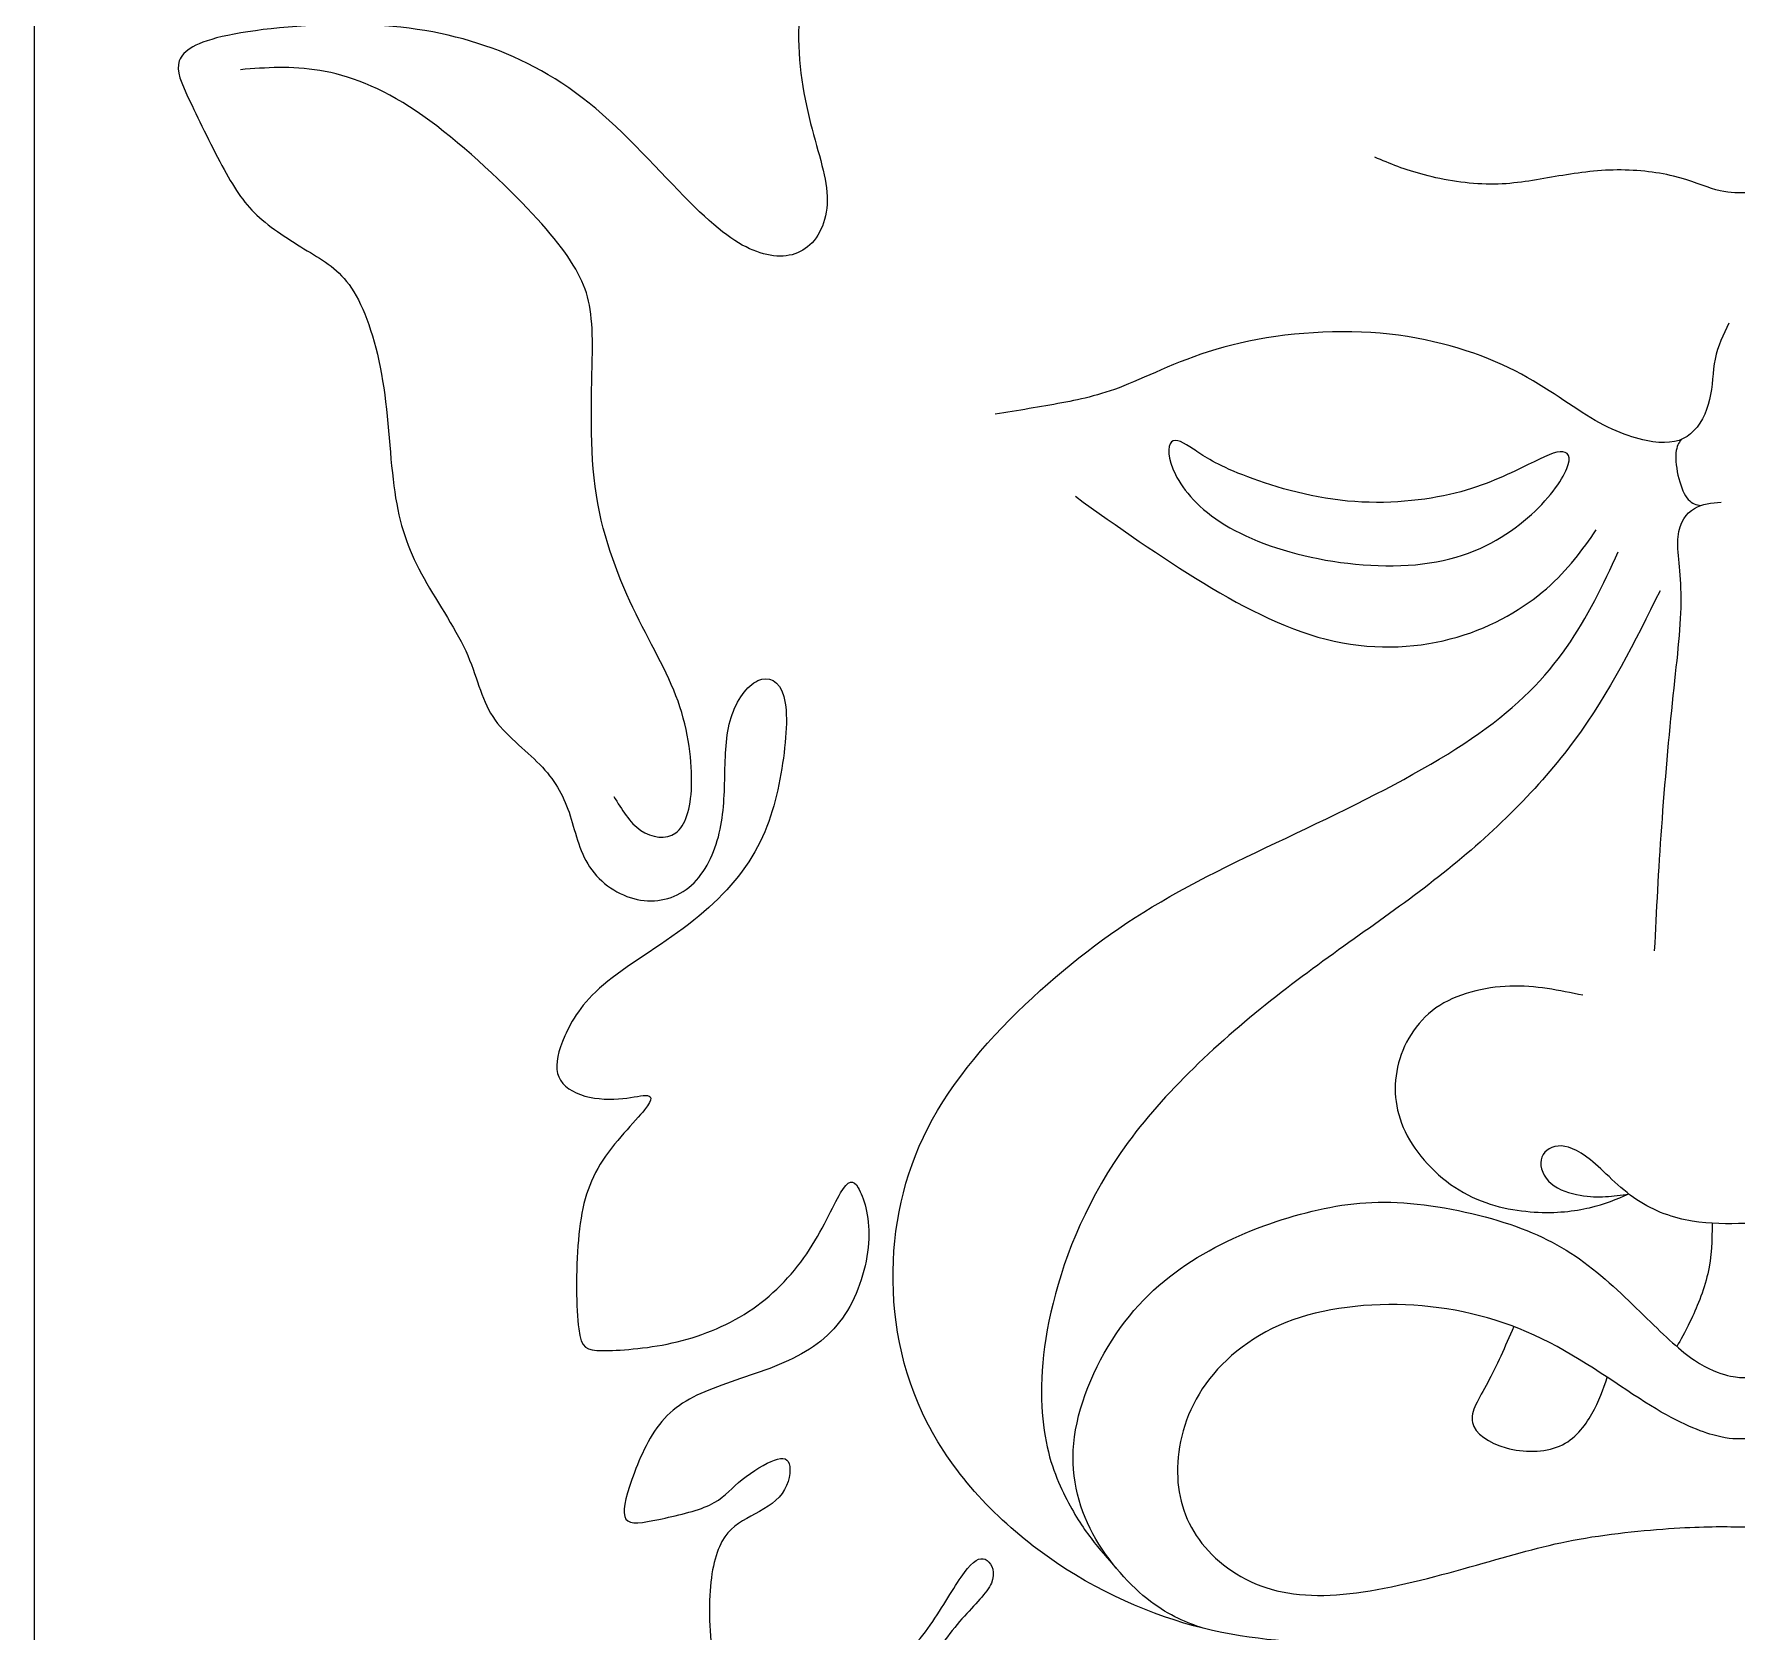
# Model space of a CAD drawing. Extents: x 0 to 176, y -12 to 176.
# Drawn here: x 0 to 30.81, y 119.7 to 148.48 of the extents above; entities that cross this region are included whole.
import ezdxf

# ---------------------------------------------------------------- set-up
doc = ezdxf.new("R2010")
doc.units = 0
doc.header["$MEASUREMENT"] = 0
doc.layers.add('LAYER_1', color=7, linetype='CONTINUOUS')

msp = doc.modelspace()

# ---------------------------------------------------------------- linework, layer by layer
at = {"layer": 'LAYER_1'}
msp.add_lwpolyline([(0, 0), (176.477, 0), (176.477, 176.477), (0, 176.477), (0, 0)], close=True, dxfattribs=at)
for points, knots in [([(14.3353, 150.8478), (14.0959, 150.1981), (13.8563, 149.5482), (13.7872, 148.8845), (13.7872, 148.8845), (13.7179, 148.2208), (13.8191, 147.5431), (13.9557, 146.9754), (13.9557, 146.9754), (14.0924, 146.4078), (14.2649, 145.9498), (14.2798, 145.5546), (14.2798, 145.5546), (14.2946, 145.1594), (14.1518, 144.8264), (13.929, 144.6452), (13.929, 144.6452), (13.706, 144.4639), (13.4029, 144.434), (13.073, 144.538), (13.073, 144.538), (12.743, 144.6421), (12.3863, 144.8799), (11.8899, 145.3674), (11.8899, 145.3674), (11.3936, 145.8548), (10.7575, 146.5919), (10.1126, 147.1359), (10.1126, 147.1359), (9.4677, 147.6798), (8.8136, 148.0305), (8.1181, 148.2683), (8.1181, 148.2683), (7.4227, 148.5061), (6.6856, 148.631), (5.8475, 148.6488), (5.8475, 148.6488), (5.0093, 148.6667), (4.0698, 148.5773), (3.4873, 148.4556), (3.4873, 148.4556), (2.9048, 148.3337), (2.6788, 148.1791), (2.6134, 147.9979), (2.6134, 147.9979), (2.548, 147.8166), (2.6433, 147.6085), (2.8097, 147.2578), (2.8097, 147.2578), (2.976, 146.9071), (3.2139, 146.4136), (3.419, 146.0391), (3.419, 146.0391), (3.624, 145.6646), (3.7964, 145.409), (4.058, 145.1743), (4.058, 145.1743), (4.3195, 144.9395), (4.6704, 144.7253), (4.9734, 144.5411), (4.9734, 144.5411), (5.2766, 144.3569), (5.5323, 144.2021), (5.7551, 143.8367), (5.7551, 143.8367), (5.9781, 143.4711), (6.1683, 142.8944), (6.2752, 142.2317), (6.2752, 142.2317), (6.3823, 141.5688), (6.4061, 140.8197), (6.4923, 140.2313), (6.4923, 140.2313), (6.5784, 139.6428), (6.7272, 139.2148), (6.9738, 138.7571), (6.9738, 138.7571), (7.2205, 138.2993), (7.5654, 137.8118), (7.7705, 137.366), (7.7705, 137.366), (7.9755, 136.9203), (8.0409, 136.5158), (8.2578, 136.183), (8.2578, 136.183), (8.4748, 135.8502), (8.8434, 135.5885), (9.1049, 135.3211), (9.1049, 135.3211), (9.3664, 135.0536), (9.5212, 134.7801), (9.631, 134.4591), (9.631, 134.4591), (9.741, 134.1382), (9.8064, 133.7695), (10.0026, 133.4753), (10.0026, 133.4753), (10.1987, 133.1811), (10.5257, 132.9611), (10.8586, 132.8897), (10.8586, 132.8897), (11.1914, 132.8184), (11.5304, 132.8957), (11.789, 133.1066), (11.789, 133.1066), (12.0475, 133.3176), (12.2259, 133.6626), (12.3209, 134.0191), (12.3209, 134.0191), (12.4161, 134.3758), (12.428, 134.7445), (12.4368, 135.1131), (12.4368, 135.1131), (12.4457, 135.4816), (12.4518, 135.8502), (12.5498, 136.1652), (12.5498, 136.1652), (12.648, 136.4803), (12.8382, 136.7419), (13.0313, 136.831), (13.0313, 136.831), (13.2245, 136.9203), (13.4208, 136.8368), (13.501, 136.5456), (13.501, 136.5456), (13.5813, 136.2543), (13.5455, 135.755), (13.4623, 135.2468), (13.4623, 135.2468), (13.3791, 134.7386), (13.2482, 134.2212), (12.9778, 133.7457), (12.9778, 133.7457), (12.7074, 133.2702), (12.2971, 132.8362), (11.7829, 132.441), (11.7829, 132.441), (11.2688, 132.0456), (10.6506, 131.6889), (10.2523, 131.3531), (10.2523, 131.3531), (9.854, 131.0172), (9.6757, 130.7021), (9.5568, 130.4317), (9.5568, 130.4317), (9.4379, 130.1613), (9.3784, 129.9352), (9.4259, 129.757), (9.4259, 129.757), (9.4734, 129.5787), (9.6282, 129.4478), (9.8362, 129.3735), (9.8362, 129.3735), (10.0442, 129.2992), (10.3057, 129.2813), (10.5197, 129.2961), (10.5197, 129.2961), (10.7337, 129.3111), (10.9002, 129.3587), (11.0071, 129.3587), (11.0071, 129.3587), (11.1141, 129.3587), (11.1619, 129.3111), (10.9924, 129.1001), (10.9924, 129.1001), (10.823, 128.889), (10.4365, 128.5145), (10.1929, 128.1193), (10.1929, 128.1193), (9.9492, 127.7239), (9.8479, 127.3078), (9.8005, 126.7549), (9.8005, 126.7549), (9.7529, 126.2021), (9.7588, 125.5124), (9.8063, 125.1529), (9.8063, 125.1529), (9.8539, 124.7933), (9.9432, 124.7635), (10.2315, 124.7635), (10.2315, 124.7635), (10.5198, 124.7635), (11.0072, 124.7933), (11.4886, 124.9002), (11.4886, 124.9002), (11.9702, 125.0072), (12.4459, 125.1915), (12.8619, 125.4649), (12.8619, 125.4649), (13.278, 125.7384), (13.6347, 126.101), (13.9111, 126.5081), (13.9111, 126.5081), (14.1876, 126.9154), (14.3837, 127.3673), (14.5233, 127.602), (14.5233, 127.602), (14.663, 127.8369), (14.7464, 127.8547), (14.8415, 127.6942), (14.8415, 127.6942), (14.9365, 127.5337), (15.0437, 127.1948), (15.0289, 126.7788), (15.0289, 126.7788), (15.0139, 126.3627), (14.8771, 125.8691), (14.6453, 125.4858), (14.6453, 125.4858), (14.4135, 125.1024), (14.0864, 124.8289), (13.6645, 124.6208), (13.6645, 124.6208), (13.2424, 124.4128), (12.7251, 124.2701), (12.3031, 124.1126), (12.3031, 124.1126), (11.8811, 123.955), (11.554, 123.7826), (11.3045, 123.4885), (11.3045, 123.4885), (11.0548, 123.1942), (10.8823, 122.7779), (10.7635, 122.4392), (10.7635, 122.4392), (10.6446, 122.1004), (10.5792, 121.8388), (10.6565, 121.7288), (10.6565, 121.7288), (10.7337, 121.6188), (10.9537, 121.6605), (11.2508, 121.7228), (11.2508, 121.7228), (11.5481, 121.7852), (11.9227, 121.8685), (12.1633, 121.9814), (12.1633, 121.9814), (12.4041, 122.0943), (12.5113, 122.2371), (12.6835, 122.3857), (12.6835, 122.3857), (12.856, 122.5342), (13.0937, 122.689), (13.269, 122.7662), (13.269, 122.7662), (13.4444, 122.8435), (13.5575, 122.8435), (13.596, 122.7246), (13.596, 122.7246), (13.6347, 122.6057), (13.599, 122.3679), (13.4684, 122.1895), (13.4684, 122.1895), (13.3376, 122.0112), (13.1115, 121.8923), (12.9065, 121.7794), (12.9065, 121.7794), (12.7015, 121.6665), (12.5171, 121.5593), (12.3863, 121.3246), (12.3863, 121.3246), (12.2555, 121.0898), (12.1783, 120.7272), (12.1635, 120.2636), (12.1635, 120.2636), (12.1485, 119.7998), (12.1962, 119.235), (12.2644, 118.92), (12.2644, 118.92), (12.3328, 118.6049), (12.422, 118.5396), (12.74, 118.5396), (12.74, 118.5396), (13.058, 118.5396), (13.6049, 118.6049), (14.1131, 118.694), (14.1131, 118.694), (14.6215, 118.7833), (15.0911, 118.8963), (15.4478, 119.1191), (15.4478, 119.1191), (15.8045, 119.342), (16.0483, 119.675), (16.2622, 120.0049), (16.2622, 120.0049), (16.4763, 120.3347), (16.6605, 120.6618), (16.8091, 120.84), (16.8091, 120.84), (16.9576, 121.0183), (17.0707, 121.0483), (17.1598, 120.9829), (17.1598, 120.9829), (17.249, 120.9175), (17.3143, 120.7568), (17.2371, 120.5756), (17.2371, 120.5756), (17.1598, 120.3943), (16.9398, 120.1921), (16.7081, 119.9306), (16.7081, 119.9306), (16.4763, 119.6691), (16.2325, 119.348), (16.0394, 118.8576), (16.0394, 118.8576), (15.8462, 118.3671), (15.7034, 117.7073), (15.6025, 117.1961), (15.6025, 117.1961), (15.5014, 116.6849), (15.4419, 116.3222), (15.5191, 116.1262), (15.5191, 116.1262), (15.5964, 115.93), (15.8105, 115.9001), (16.1374, 115.9238), (16.1374, 115.9238), (16.4643, 115.9477), (16.9043, 116.0251), (17.2697, 116.1914), (17.2697, 116.1914), (17.6353, 116.3579), (17.9268, 116.6136), (18.1555, 116.8186), (18.1555, 116.8186), (18.3843, 117.0237), (18.5509, 117.1783), (18.7232, 117.2289), (18.7232, 117.2289), (18.8956, 117.2794), (19.0739, 117.2258), (19.1186, 117.0653), (19.1186, 117.0653), (19.1632, 116.9049), (19.0739, 116.6372), (18.8778, 116.3431), (18.8778, 116.3431), (18.6817, 116.0488), (18.3785, 115.7278), (18.1468, 115.3563), (18.1468, 115.3563), (17.9149, 114.9848), (17.7542, 114.5627), (17.7156, 114.1497), (17.7156, 114.1497), (17.677, 113.7365), (17.7603, 113.3321), (17.9237, 112.9607), (17.9237, 112.9607), (18.0872, 112.5892), (18.3309, 112.2501), (18.533, 112.0779), (18.533, 112.0779), (18.735, 111.9054), (18.8957, 111.8995), (19.288, 112.0362), (19.288, 112.0362), (19.6803, 112.1729), (20.3046, 112.4525), (20.893, 112.8388), (20.893, 112.8388), (21.4815, 113.2252), (22.0344, 113.7186), (22.388, 114.1555), (22.388, 114.1555), (22.7417, 114.5924), (22.8964, 114.9729), (22.9469, 115.383), (22.9469, 115.383), (22.9974, 115.7932), (22.9439, 116.2331), (22.9587, 116.5094), (22.9587, 116.5094), (22.9736, 116.7859), (23.0569, 116.8989), (23.1906, 116.9375), (23.1906, 116.9375), (23.3243, 116.9762), (23.5086, 116.9404), (23.6036, 116.7383), (23.6036, 116.7383), (23.6988, 116.5362), (23.7049, 116.1677), (23.6069, 115.7248), (23.6069, 115.7248), (23.5087, 115.282), (23.3065, 114.7646), (23.1491, 114.304), (23.1491, 114.304), (22.9915, 113.8434), (22.8785, 113.4391), (22.8548, 112.9666), (22.8548, 112.9666), (22.8309, 112.494), (22.8963, 111.953), (23.033, 111.4983), (23.033, 111.4983), (23.1697, 111.0435), (23.3778, 110.6749), (23.6542, 110.3927), (23.6542, 110.3927), (23.9305, 110.1103), (24.2755, 109.914), (24.5132, 109.816), (24.5132, 109.816), (24.7509, 109.7178), (24.8818, 109.7178), (25.078, 109.8664), (25.078, 109.8664), (25.2741, 110.0151), (25.5358, 110.3123), (25.6932, 110.6779), (25.6932, 110.6779), (25.8507, 111.0435), (25.9043, 111.4774), (26.0647, 111.7271), (26.0647, 111.7271), (26.2252, 111.9768), (26.4929, 112.0421), (26.68, 111.9293), (26.68, 111.9293), (26.8672, 111.8163), (26.9744, 111.5249), (26.9416, 111.1654), (26.9416, 111.1654), (26.9089, 110.8057), (26.7365, 110.3777), (26.7157, 109.8903), (26.7157, 109.8903), (26.6948, 109.4028), (26.8257, 108.8559), (27.0991, 108.3655), (27.0991, 108.3655), (27.3725, 107.8751), (27.7888, 107.441), (28.2761, 107.1557), (28.2761, 107.1557), (28.7635, 106.8704), (29.3224, 106.7337), (29.7558, 106.6713), (29.7558, 106.6713), (30.1892, 106.6088), (30.4974, 106.6207), (30.8054, 106.6326)], [0, 0, 0, 0, 0.0089286, 0.0089286, 0.0089286, 0.0089286, 0.0178571, 0.0178571, 0.0178571, 0.0178571, 0.0267857, 0.0267857, 0.0267857, 0.0267857, 0.0357143, 0.0357143, 0.0357143, 0.0357143, 0.0446429, 0.0446429, 0.0446429, 0.0446429, 0.0535714, 0.0535714, 0.0535714, 0.0535714, 0.0625, 0.0625, 0.0625, 0.0625, 0.0714286, 0.0714286, 0.0714286, 0.0714286, 0.0803571, 0.0803571, 0.0803571, 0.0803571, 0.0892857, 0.0892857, 0.0892857, 0.0892857, 0.0982143, 0.0982143, 0.0982143, 0.0982143, 0.1071429, 0.1071429, 0.1071429, 0.1071429, 0.1160714, 0.1160714, 0.1160714, 0.1160714, 0.125, 0.125, 0.125, 0.125, 0.1339286, 0.1339286, 0.1339286, 0.1339286, 0.1428571, 0.1428571, 0.1428571, 0.1428571, 0.1517857, 0.1517857, 0.1517857, 0.1517857, 0.1607143, 0.1607143, 0.1607143, 0.1607143, 0.1696429, 0.1696429, 0.1696429, 0.1696429, 0.1785714, 0.1785714, 0.1785714, 0.1785714, 0.1875, 0.1875, 0.1875, 0.1875, 0.1964286, 0.1964286, 0.1964286, 0.1964286, 0.2053571, 0.2053571, 0.2053571, 0.2053571, 0.2142857, 0.2142857, 0.2142857, 0.2142857, 0.2232143, 0.2232143, 0.2232143, 0.2232143, 0.2321429, 0.2321429, 0.2321429, 0.2321429, 0.2410714, 0.2410714, 0.2410714, 0.2410714, 0.25, 0.25, 0.25, 0.25, 0.2589286, 0.2589286, 0.2589286, 0.2589286, 0.2678571, 0.2678571, 0.2678571, 0.2678571, 0.2767857, 0.2767857, 0.2767857, 0.2767857, 0.2857143, 0.2857143, 0.2857143, 0.2857143, 0.2946429, 0.2946429, 0.2946429, 0.2946429, 0.3035714, 0.3035714, 0.3035714, 0.3035714, 0.3125, 0.3125, 0.3125, 0.3125, 0.3214286, 0.3214286, 0.3214286, 0.3214286, 0.3303571, 0.3303571, 0.3303571, 0.3303571, 0.3392857, 0.3392857, 0.3392857, 0.3392857, 0.3482143, 0.3482143, 0.3482143, 0.3482143, 0.3571429, 0.3571429, 0.3571429, 0.3571429, 0.3660714, 0.3660714, 0.3660714, 0.3660714, 0.375, 0.375, 0.375, 0.375, 0.3839286, 0.3839286, 0.3839286, 0.3839286, 0.3928571, 0.3928571, 0.3928571, 0.3928571, 0.4017857, 0.4017857, 0.4017857, 0.4017857, 0.4107143, 0.4107143, 0.4107143, 0.4107143, 0.4196429, 0.4196429, 0.4196429, 0.4196429, 0.4285714, 0.4285714, 0.4285714, 0.4285714, 0.4375, 0.4375, 0.4375, 0.4375, 0.4464286, 0.4464286, 0.4464286, 0.4464286, 0.4553571, 0.4553571, 0.4553571, 0.4553571, 0.4642857, 0.4642857, 0.4642857, 0.4642857, 0.4732143, 0.4732143, 0.4732143, 0.4732143, 0.4821429, 0.4821429, 0.4821429, 0.4821429, 0.4910714, 0.4910714, 0.4910714, 0.4910714, 0.5, 0.5, 0.5, 0.5, 0.5089286, 0.5089286, 0.5089286, 0.5089286, 0.5178571, 0.5178571, 0.5178571, 0.5178571, 0.5267857, 0.5267857, 0.5267857, 0.5267857, 0.5357143, 0.5357143, 0.5357143, 0.5357143, 0.5446429, 0.5446429, 0.5446429, 0.5446429, 0.5535714, 0.5535714, 0.5535714, 0.5535714, 0.5625, 0.5625, 0.5625, 0.5625, 0.5714286, 0.5714286, 0.5714286, 0.5714286, 0.5803571, 0.5803571, 0.5803571, 0.5803571, 0.5892857, 0.5892857, 0.5892857, 0.5892857, 0.5982143, 0.5982143, 0.5982143, 0.5982143, 0.6071429, 0.6071429, 0.6071429, 0.6071429, 0.6160714, 0.6160714, 0.6160714, 0.6160714, 0.625, 0.625, 0.625, 0.625, 0.6339286, 0.6339286, 0.6339286, 0.6339286, 0.6428571, 0.6428571, 0.6428571, 0.6428571, 0.6517857, 0.6517857, 0.6517857, 0.6517857, 0.6607143, 0.6607143, 0.6607143, 0.6607143, 0.6696429, 0.6696429, 0.6696429, 0.6696429, 0.6785714, 0.6785714, 0.6785714, 0.6785714, 0.6875, 0.6875, 0.6875, 0.6875, 0.6964286, 0.6964286, 0.6964286, 0.6964286, 0.7053571, 0.7053571, 0.7053571, 0.7053571, 0.7142857, 0.7142857, 0.7142857, 0.7142857, 0.7232143, 0.7232143, 0.7232143, 0.7232143, 0.7321429, 0.7321429, 0.7321429, 0.7321429, 0.7410714, 0.7410714, 0.7410714, 0.7410714, 0.75, 0.75, 0.75, 0.75, 0.7589286, 0.7589286, 0.7589286, 0.7589286, 0.7678571, 0.7678571, 0.7678571, 0.7678571, 0.7767857, 0.7767857, 0.7767857, 0.7767857, 0.7857143, 0.7857143, 0.7857143, 0.7857143, 0.7946429, 0.7946429, 0.7946429, 0.7946429, 0.8035714, 0.8035714, 0.8035714, 0.8035714, 0.8125, 0.8125, 0.8125, 0.8125, 0.8214286, 0.8214286, 0.8214286, 0.8214286, 0.8303571, 0.8303571, 0.8303571, 0.8303571, 0.8392857, 0.8392857, 0.8392857, 0.8392857, 0.8482143, 0.8482143, 0.8482143, 0.8482143, 0.8571429, 0.8571429, 0.8571429, 0.8571429, 0.8660714, 0.8660714, 0.8660714, 0.8660714, 0.875, 0.875, 0.875, 0.875, 0.8839286, 0.8839286, 0.8839286, 0.8839286, 0.8928571, 0.8928571, 0.8928571, 0.8928571, 0.9017857, 0.9017857, 0.9017857, 0.9017857, 0.9107143, 0.9107143, 0.9107143, 0.9107143, 0.9196429, 0.9196429, 0.9196429, 0.9196429, 0.9285714, 0.9285714, 0.9285714, 0.9285714, 0.9375, 0.9375, 0.9375, 0.9375, 0.9464286, 0.9464286, 0.9464286, 0.9464286, 0.9553571, 0.9553571, 0.9553571, 0.9553571, 0.9642857, 0.9642857, 0.9642857, 0.9642857, 0.9732143, 0.9732143, 0.9732143, 0.9732143, 0.9821429, 0.9821429, 0.9821429, 0.9821429, 1, 1, 1, 1]), ([(10.438, 134.7469), (10.5806, 134.5091), (10.7234, 134.2713), (10.9225, 134.1347), (10.9225, 134.1347), (11.1216, 133.998), (11.3772, 133.9621), (11.5524, 134.0899), (11.5524, 134.0899), (11.7278, 134.2178), (11.8231, 134.5091), (11.8379, 134.9342), (11.8379, 134.9342), (11.8527, 135.3592), (11.7874, 135.918), (11.5942, 136.4588), (11.5942, 136.4588), (11.401, 136.9998), (11.0799, 137.5231), (10.7828, 138.1472), (10.7828, 138.1472), (10.4856, 138.7714), (10.2119, 139.4966), (10.102, 140.3288), (10.102, 140.3288), (9.992, 141.1611), (10.0456, 142.1004), (10.0515, 142.7393), (10.0515, 142.7393), (10.0576, 143.3783), (10.0158, 143.7174), (9.8287, 144.0978), (9.8287, 144.0978), (9.6414, 144.4782), (9.3083, 144.9003), (8.7793, 145.4442), (8.7793, 145.4442), (8.2504, 145.9881), (7.525, 146.6539), (6.8771, 147.0908), (6.8771, 147.0908), (6.2292, 147.5277), (5.6585, 147.7359), (5.1443, 147.822), (5.1443, 147.822), (4.6302, 147.9083), (4.1723, 147.8724), (3.7146, 147.8368)], [0, 0, 0, 0, 0.0769231, 0.0769231, 0.0769231, 0.0769231, 0.1538462, 0.1538462, 0.1538462, 0.1538462, 0.2307692, 0.2307692, 0.2307692, 0.2307692, 0.3076923, 0.3076923, 0.3076923, 0.3076923, 0.3846154, 0.3846154, 0.3846154, 0.3846154, 0.4615385, 0.4615385, 0.4615385, 0.4615385, 0.5384615, 0.5384615, 0.5384615, 0.5384615, 0.6153846, 0.6153846, 0.6153846, 0.6153846, 0.6923077, 0.6923077, 0.6923077, 0.6923077, 0.7692308, 0.7692308, 0.7692308, 0.7692308, 0.8461538, 0.8461538, 0.8461538, 0.8461538, 1, 1, 1, 1]), ([(30.8054, 145.6166), (30.6474, 145.6166), (30.4893, 145.6166), (30.287, 145.673), (30.287, 145.673), (30.0846, 145.7294), (29.8378, 145.8425), (29.5213, 145.9196), (29.5213, 145.9196), (29.2047, 145.9969), (28.8183, 146.0387), (28.4378, 146.0298), (28.4378, 146.0298), (28.0574, 146.0208), (27.6829, 145.9613), (27.3219, 145.8989), (27.3219, 145.8989), (26.9608, 145.8365), (26.6129, 145.7711), (26.2206, 145.7741), (26.2206, 145.7741), (25.8283, 145.777), (25.3913, 145.8485), (25.0377, 145.9405), (25.0377, 145.9405), (24.6839, 146.0326), (24.4134, 146.1457), (24.143, 146.2585)], [0, 0, 0, 0, 0.125, 0.125, 0.125, 0.125, 0.25, 0.25, 0.25, 0.25, 0.375, 0.375, 0.375, 0.375, 0.5, 0.5, 0.5, 0.5, 0.625, 0.625, 0.625, 0.625, 0.75, 0.75, 0.75, 0.75, 1, 1, 1, 1]), ([(30.52, 143.2726), (30.4191, 143.0646), (30.3178, 142.8565), (30.2704, 142.6248), (30.2704, 142.6248), (30.2228, 142.3929), (30.2287, 142.1372), (30.1722, 141.8936), (30.1722, 141.8936), (30.1157, 141.6499), (29.9969, 141.4179), (29.8305, 141.2782), (29.8305, 141.2782), (29.664, 141.1385), (29.45, 141.091), (29.1469, 141.1354), (29.1469, 141.1354), (28.8437, 141.1801), (28.4512, 141.3169), (28.0352, 141.5636), (28.0352, 141.5636), (27.619, 141.8103), (27.1792, 142.167), (26.558, 142.4672), (26.558, 142.4672), (25.9368, 142.7674), (25.1342, 143.0111), (24.2396, 143.0884), (24.2396, 143.0884), (23.3449, 143.1657), (22.358, 143.0764), (21.5675, 142.8773), (21.5675, 142.8773), (20.7769, 142.6781), (20.1823, 142.369), (19.7098, 142.1759), (19.7098, 142.1759), (19.2373, 141.9827), (18.8864, 141.9053), (18.5061, 141.834), (18.5061, 141.834), (18.1257, 141.7627), (17.7154, 141.6973), (17.3053, 141.6319)], [0, 0, 0, 0, 0.0833333, 0.0833333, 0.0833333, 0.0833333, 0.1666667, 0.1666667, 0.1666667, 0.1666667, 0.25, 0.25, 0.25, 0.25, 0.3333333, 0.3333333, 0.3333333, 0.3333333, 0.4166667, 0.4166667, 0.4166667, 0.4166667, 0.5, 0.5, 0.5, 0.5, 0.5833333, 0.5833333, 0.5833333, 0.5833333, 0.6666667, 0.6666667, 0.6666667, 0.6666667, 0.75, 0.75, 0.75, 0.75, 0.8333333, 0.8333333, 0.8333333, 0.8333333, 1, 1, 1, 1]), ([(21.6774, 140.5709), (22.1202, 140.3896), (22.816, 140.1635), (23.5174, 140.0803), (23.5174, 140.0803), (24.2187, 139.9972), (24.9262, 140.0566), (25.4879, 140.1844), (25.4879, 140.1844), (26.0496, 140.3122), (26.4658, 140.5085), (26.7868, 140.6659), (26.7868, 140.6659), (27.1077, 140.8235), (27.3338, 140.9424), (27.4794, 140.9543), (27.4794, 140.9543), (27.625, 140.9663), (27.6904, 140.871), (27.6012, 140.6511), (27.6012, 140.6511), (27.512, 140.4312), (27.2683, 140.0863), (26.8938, 139.7623), (26.8938, 139.7623), (26.5193, 139.4384), (26.0139, 139.1352), (25.375, 138.9956), (25.375, 138.9956), (24.736, 138.8558), (23.963, 138.8796), (23.2557, 139.0043), (23.2557, 139.0043), (22.5484, 139.1292), (21.9063, 139.3552), (21.4427, 139.6375), (21.4427, 139.6375), (20.9791, 139.9198), (20.6936, 140.2588), (20.551, 140.5441), (20.551, 140.5441), (20.4084, 140.8294), (20.4084, 141.0613), (20.4826, 141.1326), (20.4826, 141.1326), (20.5569, 141.2041), (20.7056, 141.1147), (20.8749, 141.0019), (20.8749, 141.0019), (21.0444, 140.8889), (21.2346, 140.7521), (21.6774, 140.5709)], [0, 0, 0, 0, 0.0714286, 0.0714286, 0.0714286, 0.0714286, 0.1428571, 0.1428571, 0.1428571, 0.1428571, 0.2142857, 0.2142857, 0.2142857, 0.2142857, 0.2857143, 0.2857143, 0.2857143, 0.2857143, 0.3571429, 0.3571429, 0.3571429, 0.3571429, 0.4285714, 0.4285714, 0.4285714, 0.4285714, 0.5, 0.5, 0.5, 0.5, 0.5714286, 0.5714286, 0.5714286, 0.5714286, 0.6428571, 0.6428571, 0.6428571, 0.6428571, 0.7142857, 0.7142857, 0.7142857, 0.7142857, 0.7857143, 0.7857143, 0.7857143, 0.7857143, 0.8571429, 0.8571429, 0.8571429, 0.8571429, 1, 1, 1, 1]), ([(29.659, 141.1741), (29.6176, 141.1143), (29.5761, 141.0544), (29.5659, 140.9339), (29.5659, 140.9339), (29.5555, 140.8133), (29.5764, 140.632), (29.6172, 140.4715), (29.6172, 140.4715), (29.6581, 140.311), (29.719, 140.1712), (29.788, 140.0939), (29.788, 140.0939), (29.8572, 140.0167), (29.9344, 140.0016), (30.0117, 139.9868)], [0, 0, 0, 0, 0.2, 0.2, 0.2, 0.2, 0.4, 0.4, 0.4, 0.4, 0.6, 0.6, 0.6, 0.6, 1, 1, 1, 1]), ([(18.7497, 140.1518), (19.5165, 139.6049), (20.2835, 139.058), (21.0622, 138.5855), (21.0622, 138.5855), (21.8409, 138.1129), (22.6316, 137.7144), (23.4131, 137.5421), (23.4131, 137.5421), (24.1949, 137.3697), (24.9678, 137.4232), (25.6276, 137.6164), (25.6276, 137.6164), (26.2874, 137.8096), (26.8343, 138.1425), (27.2326, 138.4872), (27.2326, 138.4872), (27.6309, 138.832), (27.8807, 139.1887), (28.1304, 139.5454)], [0, 0, 0, 0, 0.1666667, 0.1666667, 0.1666667, 0.1666667, 0.3333333, 0.3333333, 0.3333333, 0.3333333, 0.5, 0.5, 0.5, 0.5, 0.6666667, 0.6666667, 0.6666667, 0.6666667, 1, 1, 1, 1]), ([(29.1824, 131.9662), (29.218, 132.6855), (29.2538, 133.4048), (29.3102, 134.1955), (29.3102, 134.1955), (29.3666, 134.9861), (29.444, 135.848), (29.5183, 136.5642), (29.5183, 136.5642), (29.5926, 137.2806), (29.6639, 137.8513), (29.6609, 138.3209), (29.6609, 138.3209), (29.658, 138.7905), (29.5807, 139.1591), (29.6044, 139.4236), (29.6044, 139.4236), (29.6283, 139.6881), (29.7531, 139.8487), (29.8987, 139.9349), (29.8987, 139.9349), (30.0443, 140.021), (30.2109, 140.033), (30.3773, 140.0449)], [0, 0, 0, 0, 0.1428571, 0.1428571, 0.1428571, 0.1428571, 0.2857143, 0.2857143, 0.2857143, 0.2857143, 0.4285714, 0.4285714, 0.4285714, 0.4285714, 0.5714286, 0.5714286, 0.5714286, 0.5714286, 0.7142857, 0.7142857, 0.7142857, 0.7142857, 1, 1, 1, 1]), ([(30.8054, 117.6451), (30.4858, 117.6511), (30.1662, 117.657), (29.7479, 117.7044), (29.7479, 117.7044), (29.3294, 117.752), (28.8121, 117.8414), (28.1255, 118.0702), (28.1255, 118.0702), (27.4389, 118.2991), (26.5829, 118.6676), (25.8013, 118.9291), (25.8013, 118.9291), (25.0196, 119.1907), (24.312, 119.3454), (23.5482, 119.4316), (23.5482, 119.4316), (22.7844, 119.5177), (21.964, 119.5356), (21.0516, 119.7614), (21.0516, 119.7614), (20.1392, 119.9874), (19.1343, 120.4213), (18.2398, 121.0573), (18.2398, 121.0573), (17.3452, 121.6933), (16.5604, 122.5317), (16.082, 123.4619), (16.082, 123.4619), (15.6034, 124.3922), (15.431, 125.4147), (15.4725, 126.3776), (15.4725, 126.3776), (15.5142, 127.3407), (15.7699, 128.2444), (16.2692, 129.0884), (16.2692, 129.0884), (16.7685, 129.9325), (17.5116, 130.7172), (18.2546, 131.371), (18.2546, 131.371), (18.9976, 132.025), (19.7408, 132.5483), (20.6146, 133.0326), (20.6146, 133.0326), (21.4884, 133.5171), (22.4932, 133.9631), (23.4502, 134.4296), (23.4502, 134.4296), (24.4072, 134.8963), (25.3169, 135.3838), (26.0182, 135.8801), (26.0182, 135.8801), (26.7196, 136.3765), (27.2131, 136.8818), (27.5965, 137.4286), (27.5965, 137.4286), (27.9799, 137.9755), (28.2534, 138.5642), (28.5268, 139.1526)], [0, 0, 0, 0, 0.0625, 0.0625, 0.0625, 0.0625, 0.125, 0.125, 0.125, 0.125, 0.1875, 0.1875, 0.1875, 0.1875, 0.25, 0.25, 0.25, 0.25, 0.3125, 0.3125, 0.3125, 0.3125, 0.375, 0.375, 0.375, 0.375, 0.4375, 0.4375, 0.4375, 0.4375, 0.5, 0.5, 0.5, 0.5, 0.5625, 0.5625, 0.5625, 0.5625, 0.625, 0.625, 0.625, 0.625, 0.6875, 0.6875, 0.6875, 0.6875, 0.75, 0.75, 0.75, 0.75, 0.8125, 0.8125, 0.8125, 0.8125, 0.875, 0.875, 0.875, 0.875, 1, 1, 1, 1]), ([(29.2794, 138.4519), (28.8277, 137.5364), (28.3758, 136.621), (27.7398, 135.759), (27.7398, 135.759), (27.1038, 134.8971), (26.2834, 134.0886), (25.374, 133.3634), (25.374, 133.3634), (24.4645, 132.6382), (23.4657, 131.9961), (22.4552, 131.2116), (22.4552, 131.2116), (21.4446, 130.4269), (20.4221, 129.4994), (19.7029, 128.5186), (19.7029, 128.5186), (18.9836, 127.5377), (18.5673, 126.5034), (18.3475, 125.6177), (18.3475, 125.6177), (18.1276, 124.7319), (18.1037, 123.9948), (18.1736, 123.4257), (18.1736, 123.4257), (18.2434, 122.8565), (18.4069, 122.4551), (18.5659, 122.1371), (18.5659, 122.1371), (18.7248, 121.8191), (18.8795, 121.5842), (19.0324, 121.3824), (19.0324, 121.3824), (19.1854, 121.1805), (19.3369, 121.0113), (19.4883, 120.8424)], [0, 0, 0, 0, 0.1, 0.1, 0.1, 0.1, 0.2, 0.2, 0.2, 0.2, 0.3, 0.3, 0.3, 0.3, 0.4, 0.4, 0.4, 0.4, 0.5, 0.5, 0.5, 0.5, 0.6, 0.6, 0.6, 0.6, 0.7, 0.7, 0.7, 0.7, 0.8, 0.8, 0.8, 0.8, 1, 1, 1, 1]), ([(27.8897, 131.1633), (27.4647, 131.2524), (27.0397, 131.3416), (26.5761, 131.3268), (26.5761, 131.3268), (26.1123, 131.3119), (25.6101, 131.193), (25.243, 130.9344), (25.243, 130.9344), (24.8759, 130.6758), (24.644, 130.2775), (24.5535, 129.8674), (24.5535, 129.8674), (24.4627, 129.4572), (24.5133, 129.0351), (24.7272, 128.6325), (24.7272, 128.6325), (24.9413, 128.2297), (25.3187, 127.8462), (25.7377, 127.61), (25.7377, 127.61), (26.1568, 127.3737), (26.6177, 127.2844), (27.013, 127.2592), (27.013, 127.2592), (27.4082, 127.2339), (27.7382, 127.2727), (28.0112, 127.3376), (28.0112, 127.3376), (28.2843, 127.4025), (28.5007, 127.4939), (28.7169, 127.5852)], [0, 0, 0, 0, 0.1111111, 0.1111111, 0.1111111, 0.1111111, 0.2222222, 0.2222222, 0.2222222, 0.2222222, 0.3333333, 0.3333333, 0.3333333, 0.3333333, 0.4444444, 0.4444444, 0.4444444, 0.4444444, 0.5555556, 0.5555556, 0.5555556, 0.5555556, 0.6666667, 0.6666667, 0.6666667, 0.6666667, 0.7777778, 0.7777778, 0.7777778, 0.7777778, 1, 1, 1, 1]), ([(30.8054, 127.0527), (30.4963, 127.0468), (30.1872, 127.0407), (29.8573, 127.0957), (29.8573, 127.0957), (29.5275, 127.1507), (29.1766, 127.2667), (28.8602, 127.4806), (28.8602, 127.4806), (28.5437, 127.6947), (28.2611, 128.0069), (28.0249, 128.1986), (28.0249, 128.1986), (27.7886, 128.3902), (27.5983, 128.4616), (27.4423, 128.4482), (27.4423, 128.4482), (27.2862, 128.4349), (27.1643, 128.3366), (27.1377, 128.2), (27.1377, 128.2), (27.1108, 128.0633), (27.1793, 127.8878), (27.3175, 127.7705), (27.3175, 127.7705), (27.4557, 127.6531), (27.6638, 127.5937), (27.839, 127.5625), (27.839, 127.5625), (28.0144, 127.5313), (28.1572, 127.5282), (28.2979, 127.5367), (28.2979, 127.5367), (28.4388, 127.5452), (28.5779, 127.5652), (28.7169, 127.5852)], [0, 0, 0, 0, 0.1, 0.1, 0.1, 0.1, 0.2, 0.2, 0.2, 0.2, 0.3, 0.3, 0.3, 0.3, 0.4, 0.4, 0.4, 0.4, 0.5, 0.5, 0.5, 0.5, 0.6, 0.6, 0.6, 0.6, 0.7, 0.7, 0.7, 0.7, 0.8, 0.8, 0.8, 0.8, 1, 1, 1, 1]), ([(21.0516, 119.7614), (20.7539, 119.8674), (20.4559, 119.9735), (20.1028, 120.2448), (20.1028, 120.2448), (19.7494, 120.5163), (19.3406, 120.9532), (19.0649, 121.4629), (19.0649, 121.4629), (18.7892, 121.9726), (18.6465, 122.5554), (18.7356, 123.2121), (18.7356, 123.2121), (18.8248, 123.869), (19.1458, 124.6002), (19.5618, 125.1768), (19.5618, 125.1768), (19.9779, 125.7535), (20.4894, 126.1755), (21.0511, 126.5024), (21.0511, 126.5024), (21.6128, 126.8293), (22.2251, 127.0613), (22.8017, 127.2188), (22.8017, 127.2188), (23.3784, 127.3762), (23.9193, 127.4597), (24.5464, 127.43), (24.5464, 127.43), (25.1736, 127.4002), (25.8871, 127.2575), (26.4666, 127.0732), (26.4666, 127.0732), (27.0461, 126.8889), (27.4921, 126.663), (27.9081, 126.3569), (27.9081, 126.3569), (28.3242, 126.0507), (28.7107, 125.6642), (29.0435, 125.3403), (29.0435, 125.3403), (29.3763, 125.0164), (29.6559, 124.7547), (29.8995, 124.5884), (29.8995, 124.5884), (30.1432, 124.4219), (30.3514, 124.3506), (30.4963, 124.315), (30.4963, 124.315), (30.6414, 124.2793), (30.7234, 124.2793), (30.8054, 124.2793)], [0, 0, 0, 0, 0.0714286, 0.0714286, 0.0714286, 0.0714286, 0.1428571, 0.1428571, 0.1428571, 0.1428571, 0.2142857, 0.2142857, 0.2142857, 0.2142857, 0.2857143, 0.2857143, 0.2857143, 0.2857143, 0.3571429, 0.3571429, 0.3571429, 0.3571429, 0.4285714, 0.4285714, 0.4285714, 0.4285714, 0.5, 0.5, 0.5, 0.5, 0.5714286, 0.5714286, 0.5714286, 0.5714286, 0.6428571, 0.6428571, 0.6428571, 0.6428571, 0.7142857, 0.7142857, 0.7142857, 0.7142857, 0.7857143, 0.7857143, 0.7857143, 0.7857143, 0.8571429, 0.8571429, 0.8571429, 0.8571429, 1, 1, 1, 1]), ([(30.2181, 127.0565), (30.2146, 126.7579), (30.2109, 126.4592), (30.1393, 126.1479), (30.1393, 126.1479), (30.0678, 125.8366), (29.928, 125.5126), (29.8235, 125.2924), (29.8235, 125.2924), (29.719, 125.0722), (29.6497, 124.9554), (29.5804, 124.839)], [0, 0, 0, 0, 0.25, 0.25, 0.25, 0.25, 0.5, 0.5, 0.5, 0.5, 1, 1, 1, 1]), ([(30.8054, 123.1741), (30.6717, 123.1682), (30.5378, 123.1623), (30.2807, 123.2306), (30.2807, 123.2306), (30.0237, 123.299), (29.6433, 123.4417), (29.1084, 123.7716), (29.1084, 123.7716), (28.5733, 124.1014), (27.8837, 124.6187), (27.1526, 124.9752), (27.1526, 124.9752), (26.4214, 125.3319), (25.6485, 125.5282), (24.8461, 125.5788), (24.8461, 125.5788), (24.0436, 125.6293), (23.2112, 125.534), (22.5396, 125.2666), (22.5396, 125.2666), (21.8679, 124.9991), (21.3566, 124.5592), (21.0356, 124.0718), (21.0356, 124.0718), (20.7146, 123.5843), (20.5837, 123.0493), (20.5897, 122.5678), (20.5897, 122.5678), (20.5956, 122.0863), (20.7384, 121.6583), (21.0295, 121.2897), (21.0295, 121.2897), (21.3209, 120.9211), (21.7609, 120.612), (22.278, 120.4635), (22.278, 120.4635), (22.7951, 120.3148), (23.3897, 120.3268), (24.0583, 120.4367), (24.0583, 120.4367), (24.7271, 120.5467), (25.4703, 120.7548), (26.0944, 120.933), (26.0944, 120.933), (26.7185, 121.1114), (27.2238, 121.26), (27.8241, 121.3669), (27.8241, 121.3669), (28.4245, 121.474), (29.1202, 121.5394), (29.6329, 121.569), (29.6329, 121.569), (30.1455, 121.5988), (30.4755, 121.5929), (30.8054, 121.5869)], [0, 0, 0, 0, 0.0666667, 0.0666667, 0.0666667, 0.0666667, 0.1333333, 0.1333333, 0.1333333, 0.1333333, 0.2, 0.2, 0.2, 0.2, 0.2666667, 0.2666667, 0.2666667, 0.2666667, 0.3333333, 0.3333333, 0.3333333, 0.3333333, 0.4, 0.4, 0.4, 0.4, 0.4666667, 0.4666667, 0.4666667, 0.4666667, 0.5333333, 0.5333333, 0.5333333, 0.5333333, 0.6, 0.6, 0.6, 0.6, 0.6666667, 0.6666667, 0.6666667, 0.6666667, 0.7333333, 0.7333333, 0.7333333, 0.7333333, 0.8, 0.8, 0.8, 0.8, 0.8666667, 0.8666667, 0.8666667, 0.8666667, 1, 1, 1, 1]), ([(26.6456, 125.1946), (26.4897, 124.8363), (26.3335, 124.4777), (26.1754, 124.1856), (26.1754, 124.1856), (26.0172, 123.8934), (25.8565, 123.6675), (25.9011, 123.4684), (25.9011, 123.4684), (25.9457, 123.2693), (26.1954, 123.0968), (26.5074, 123.0106), (26.5074, 123.0106), (26.8195, 122.9245), (27.1941, 122.9245), (27.4705, 123.0434), (27.4705, 123.0434), (27.747, 123.1623), (27.9253, 123.4001), (28.0522, 123.6261), (28.0522, 123.6261), (28.179, 123.8522), (28.2546, 124.0665), (28.33, 124.2809)], [0, 0, 0, 0, 0.1428571, 0.1428571, 0.1428571, 0.1428571, 0.2857143, 0.2857143, 0.2857143, 0.2857143, 0.4285714, 0.4285714, 0.4285714, 0.4285714, 0.5714286, 0.5714286, 0.5714286, 0.5714286, 0.7142857, 0.7142857, 0.7142857, 0.7142857, 1, 1, 1, 1])]:
    msp.add_open_spline(points, degree=3, knots=knots, dxfattribs=at)

doc.saveas('drawing.dxf')
